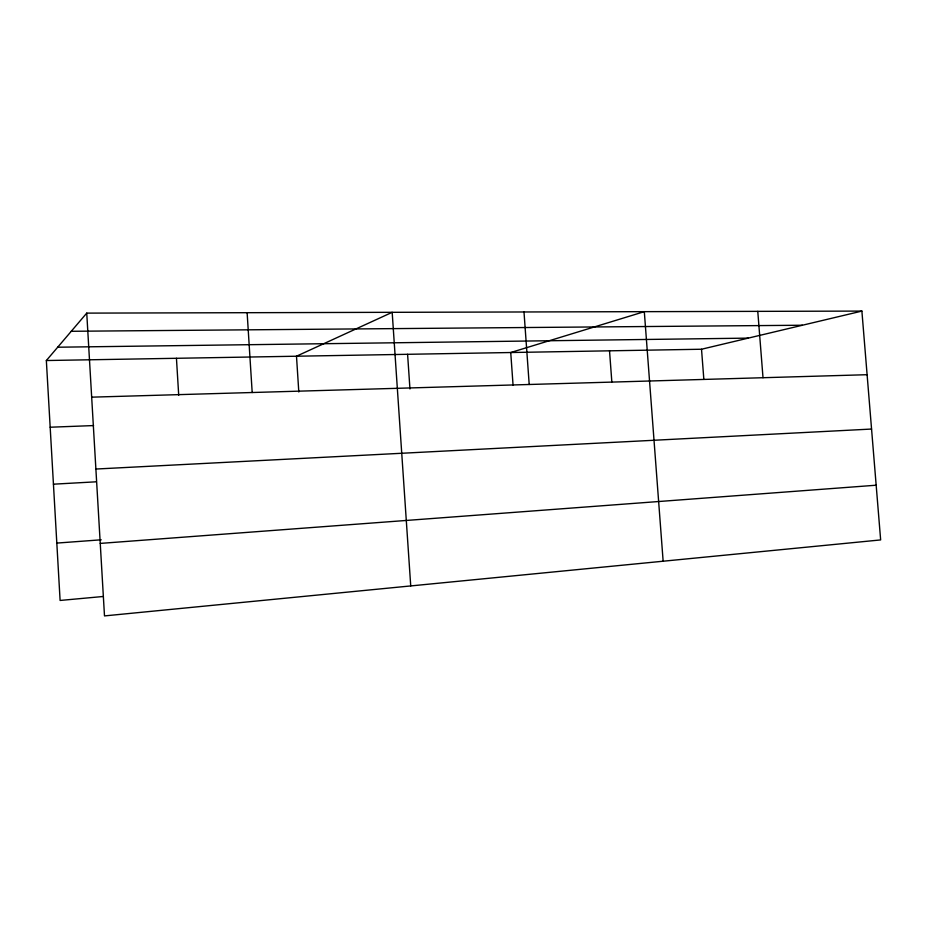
<?xml version="1.0" encoding="UTF-8"?>
<svg xmlns="http://www.w3.org/2000/svg" width="927" height="927" viewBox="0 0 927 927"><rect width="100%" height="100%" fill="white"/><g stroke="black" fill="none" stroke-linecap="round" stroke-linejoin="round"><path stroke-width="1.39" d="M103.106 596.501L60.104 600.453L46.35 360.533L86.744 313.117L861.89 311.09L880.65 539.92L104.496 615.91L86.744 313.117M46.35 360.533L701.519 349.236L861.89 311.09M100.243 543.407L876.166 485.215M56.814 543.083L101.217 539.804M53.442 484.184L96.385 481.797M95.887 469.039L871.554 429.05M50.174 427.22L93.569 425.574M91.669 397.162L867.104 374.705M57.694 347.219L748.24 338.123M71.263 331.287L802.376 325.238M757.776 311.356L763.014 377.718M701.519 349.236L703.848 379.398M663.141 561.217L644.311 311.657L510.731 352.527L513.071 385.354M609.526 350.823L611.832 381.878M523.998 311.97L529.201 384.496M407.59 354.299L409.954 388.969M410.731 585.934L392.179 312.318L296.489 356.211L298.807 391.982M247.127 312.7L252.19 392.515M176.443 358.285L178.714 395.261"/></g></svg>
